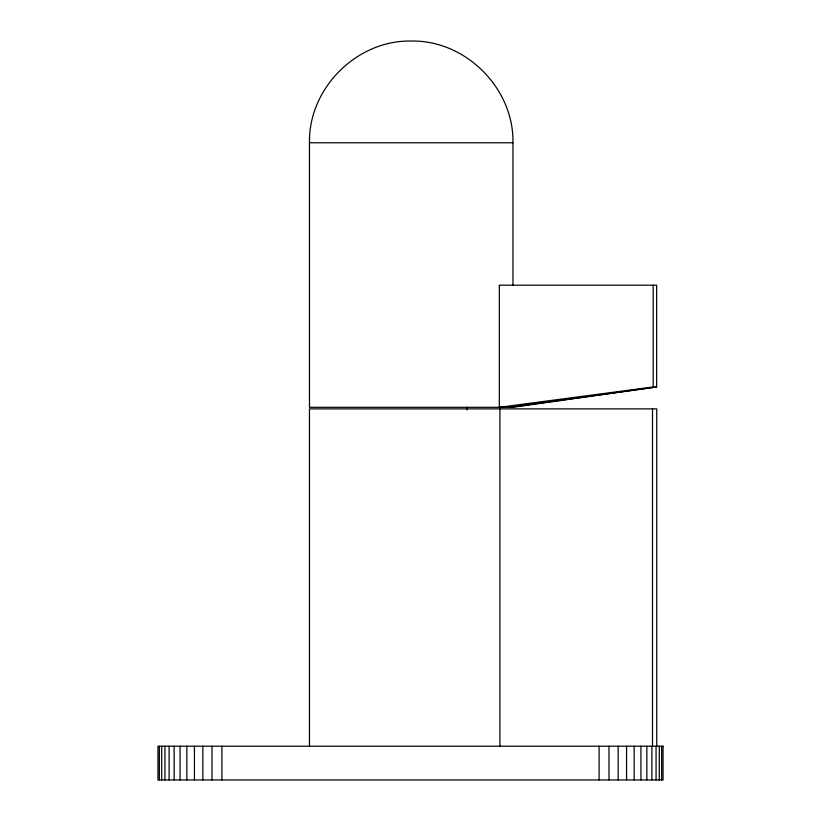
<?xml version="1.0" encoding="UTF-8"?>
<svg xmlns="http://www.w3.org/2000/svg" width="821" height="821" viewBox="0 0 821 821"><rect width="100%" height="100%" fill="white"/><g stroke="black" fill="none" stroke-linecap="round" stroke-linejoin="round"><path stroke-width="1.23" d="M309.486 142.772C308.347 88.401 356.837 39.911 411.208 41.05C465.579 39.911 514.069 88.401 512.93 142.772M509.482 407.298L656.646 386.958L656.646 285.205L499.322 285.205L499.322 407.298L653.188 386.958L653.188 285.205M656.646 386.958L512.951 407.298L309.466 407.298L309.466 142.772L512.951 142.772L512.951 285.205M499.322 407.298L503.119 406.795M661.644 746.217L661.644 779.95M659.314 746.217L659.314 779.95M656.759 746.217L656.759 408.868L309.466 408.868L309.466 746.217M656.061 746.217L656.061 779.95M652.51 408.868L652.51 746.217M651.905 746.217L651.905 779.95M646.856 746.217L646.856 779.95M640.934 746.217L640.934 779.95M634.161 746.217L634.161 779.95M626.556 746.217L626.556 779.95M618.151 746.217L618.151 779.95M608.987 746.217L608.987 779.95M599.084 746.217L599.084 779.95M499.927 408.868L499.927 746.217M467.036 407.298L467.036 409.864M221.916 746.217L221.916 779.95M212.013 746.217L212.013 779.95M202.849 746.217L202.849 779.95M194.444 746.217L194.444 779.95M186.839 746.217L186.839 779.95M180.066 746.217L180.066 779.95M174.144 746.217L174.144 779.95M169.095 746.217L169.095 779.95M164.939 746.217L164.939 779.95M161.686 746.217L161.686 779.95M159.356 746.217L159.356 779.95M663.04 746.217L157.96 746.217L157.96 779.95L663.04 779.95L663.04 746.217"/></g></svg>
